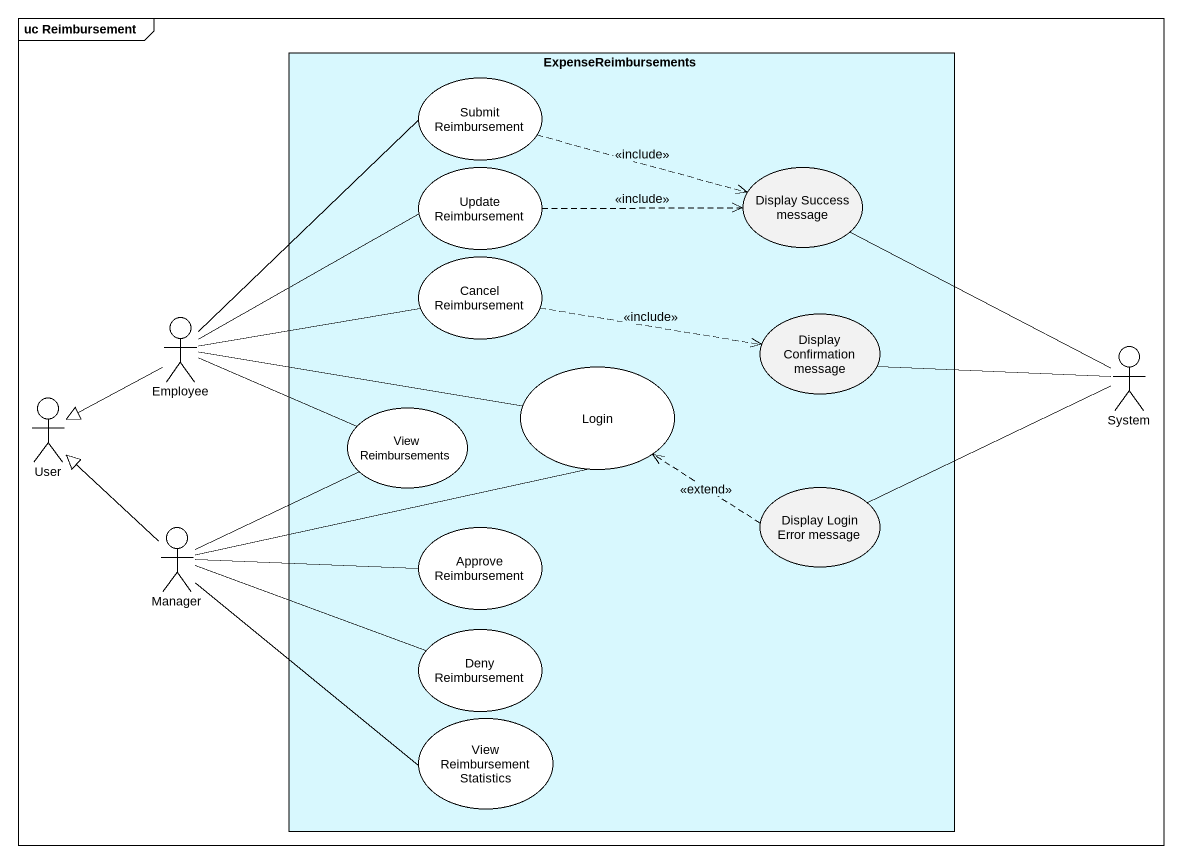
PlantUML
@startuml
mainframe uc Reimbursement
rectangle ExpenseReimbursements #D8F8FE {
  usecase "Submit Reimbursement" as Submit_Reimbursement #FFFFFF
  usecase "Update Reimbursement" as Update_Reimbursement #FFFFFF
  usecase "Display Success message" as Display_Success_message
  usecase "Cancel Reimbursement" as Cancel_Reimbursement #FFFFFF
  usecase "Display Confirmation message" as Display_Confirmation_message
  usecase Login #FFFFFF
  usecase "View Reimbursements" as View_Reimbursements #FFFFFF
  usecase "Display Login Error message" as Display_Login_Error_message
  usecase "Approve Reimbursement" as Approve_Reimbursement #FFFFFF
  usecase "Deny Reimbursement" as Deny_Reimbursement #FFFFFF
  usecase "View Reimbursement Statistics" as View_Reimbursement #FFFFFF
}
actor Employee
actor System
actor User
actor Manager
Submit_Reimbursement .right.> Display_Success_message : <<include>>
Update_Reimbursement .right.> Display_Success_message : <<include>>
Cancel_Reimbursement .right.> Display_Confirmation_message : <<include>>
Employee -up- Submit_Reimbursement
Employee -right- Update_Reimbursement
Employee -right- Cancel_Reimbursement
Employee -right- Login
Employee --|> User
Employee -right- View_Reimbursements
System -left- Display_Success_message
System -left- Display_Confirmation_message
System -left- Display_Login_Error_message
Display_Login_Error_message .left.> Login : <<extend>>
Manager -right- Login
Manager -up-|> User
Manager -right- View_Reimbursements
Manager -right- Approve_Reimbursement
Manager -right- Deny_Reimbursement
Manager -right- View_Reimbursement
@enduml
